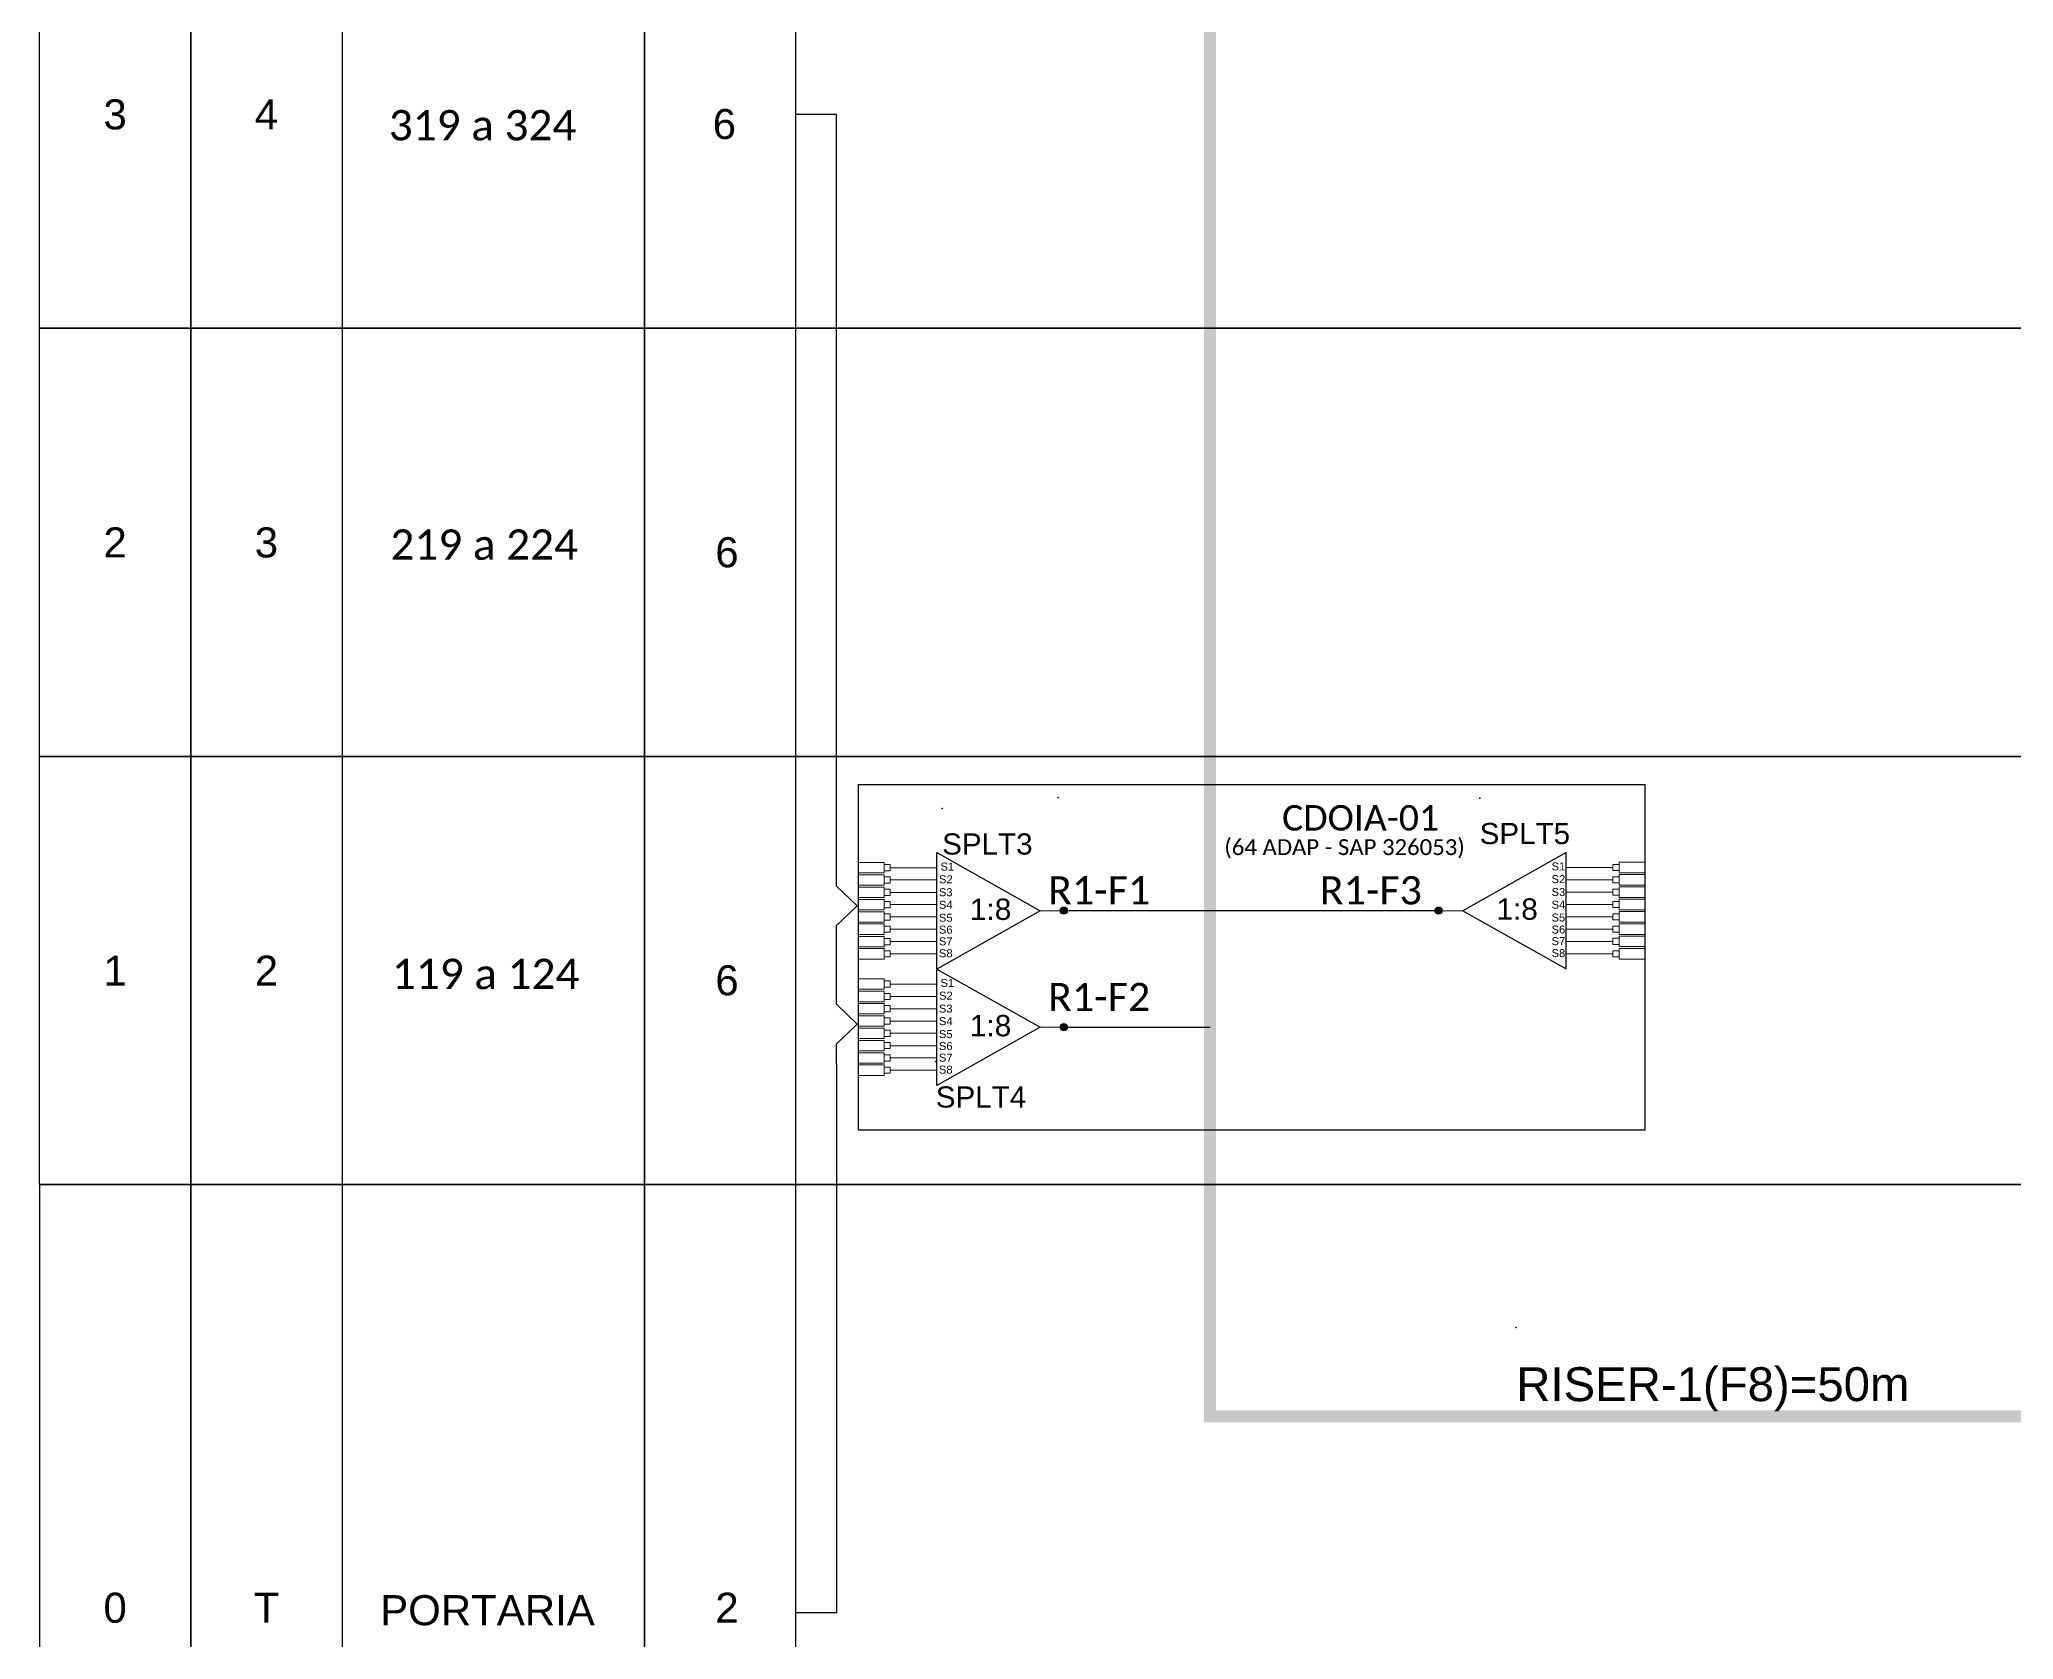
# Model space of a CAD drawing. Header units: metres. Extents: x -357 to 1409, y -312 to 282.
# Drawn here: x 2.1 to 122.9, y -232.3 to -134.4 of the extents above; entities that cross this region are included whole.
import ezdxf
from ezdxf.enums import TextEntityAlignment as Align

# ---------------------------------------------------------------- set-up
doc = ezdxf.new("R2010")
doc.units = ezdxf.units.M
doc.styles.add('ARIAL', font='arial.ttf')
doc.styles.add('WMF-Calibri0', font='calibri.ttf')

# ---------------------------------------------------------------- blocks, each defined once
blk = doc.blocks.new('SPLITTER_')
blk.add_point((0, 0))
at = {"style": 'ARIAL', "flags": 4}
blk.add_attdef('SPLT', (0, -3.261), '', height=1.5, dxfattribs=at)
blk = doc.blocks.new('A$C415C251F')
at = {"color": 3}
blk.add_point((0, 0), dxfattribs=at)
blk = doc.blocks.new('LEG_CDOIA8_C-SPLT_ESQ')
at = {"color": 3, "extrusion": (0, 0, -1), "xscale": -1, "zscale": -1}
blk.add_blockref('A$C415C251F', (0, 0), dxfattribs=at)
at = {"color": 1, "style": 'WMF-Calibri0', "flags": 4}
blk.add_attdef('CDO', (21.44, -2.61), '', height=2, dxfattribs=at)
blk.add_attdef('MODELO', text='', height=1.5, dxfattribs=at).set_placement((22.54, -4.54), align=Align.CENTER)
at = {"style": 'ARIAL', "flags": 4}
blk.add_attdef('SPLITAGEM', text='', height=1.5, dxfattribs=at).set_placement((18.61, -12.59), align=Align.CENTER)
blk = doc.blocks.new('SPLT_1-8_SC-APC_ESQ')
at = {"color": 3, "lineweight": 0}
for points in [[(2.41, -3.02), (0, -3.02)], [(2.41, -3.02), (2.41, -4)], [(2.99, -3.51), (7.37, -3.51)], [(2.41, -4), (0, -4)], [(2.41, -4.17), (0, -4.17)], [(2.41, -5.16), (0, -5.16)], [(2.41, -5.32), (0, -5.32)], [(2.41, -4.17), (2.41, -5.16)], [(2.41, -5.32), (2.41, -6.31)], [(7.37, -4.66), (2.99, -4.66)], [(2.41, -6.31), (0, -6.31)], [(2.41, -6.48), (0, -6.48)], [(2.41, -6.48), (2.41, -7.46)], [(7.37, -5.82), (2.99, -5.82)], [(7.37, -6.97), (2.99, -6.97)], [(2.41, -7.46), (0, -7.46)], [(2.41, -7.63), (0, -7.63)], [(2.41, -8.62), (0, -8.62)], [(2.41, -8.78), (0, -8.78)], [(2.41, -7.63), (2.41, -8.62)], [(2.41, -8.78), (2.41, -9.77)], [(7.37, -8.12), (2.99, -8.12)], [(2.41, -9.77), (0, -9.77)], [(2.41, -9.94), (0, -9.94)], [(2.41, -10.92), (0, -10.92)], [(2.41, -11.09), (0, -11.09)], [(2.41, -9.94), (2.41, -10.92)], [(2.41, -11.09), (2.41, -12.08)], [(7.37, -9.28), (2.99, -9.28)], [(7.37, -10.43), (2.99, -10.43)], [(2.41, -12.08), (0, -12.08)], [(7.37, -11.58), (2.99, -11.58)]]:
    blk.add_lwpolyline(points, dxfattribs=at)
for points in [[(2.99, -3.22), (2.41, -3.22), (2.41, -3.8), (2.99, -3.8)], [(2.99, -4.38), (2.41, -4.38), (2.41, -4.95), (2.99, -4.95)], [(2.99, -5.53), (2.41, -5.53), (2.41, -6.1), (2.99, -6.1)], [(2.99, -6.68), (2.41, -6.68), (2.41, -7.26), (2.99, -7.26)], [(2.99, -7.84), (2.41, -7.84), (2.41, -8.41), (2.99, -8.41)], [(2.99, -8.99), (2.41, -8.99), (2.41, -9.56), (2.99, -9.56)], [(2.99, -10.14), (2.41, -10.14), (2.41, -10.72), (2.99, -10.72)], [(2.99, -11.3), (2.41, -11.3), (2.41, -11.87), (2.99, -11.87)]]:
    blk.add_lwpolyline(points, close=True, dxfattribs=at)
at = {"color": 1}
blk.add_lwpolyline([(7.37, -2.1), (17.04, -7.55), (7.37, -13), (7.37, -2.1)], dxfattribs=at)
at = {"color": 1, "lineweight": 0}
blk.add_lwpolyline([(17.04, -7.55), (19.26, -7.55)], dxfattribs=at)
at = {"color": 1, "style": 'ARIAL'}
for s, height, p in [('S1', 0.75, (7.7, -3.78)), ('S3', 0.75, (7.55, -6.18)), ('S2', 0.75, (7.56, -4.97)), ('S4', 0.75, (7.55, -7.36)), ('1:8', 2, (10.45, -8.4)), ('S5', 0.75, (7.55, -8.57)), ('S6', 0.75, (7.55, -9.69)), ('S7', 0.75, (7.55, -10.78)), ('S8', 0.75, (7.55, -11.9))]:
    blk.add_text(s, height=height, dxfattribs=at).set_placement(p)
blk = doc.blocks.new('SPLT_1-8_SC-APC')
at = {"color": 1}
blk.add_lwpolyline([(-7.37, -2.1), (-17.04, -7.55), (-7.37, -13), (-7.37, -2.1)], dxfattribs=at)
at = {"color": 3, "lineweight": 0}
for points in [[(-2.99, -3.51), (-7.37, -3.51)], [(-2.41, -3.02), (-2.41, -4)], [(-2.41, -3.02), (0, -3.02)], [(-7.37, -4.66), (-2.99, -4.66)], [(-2.41, -4), (0, -4)], [(-2.41, -4.17), (-2.41, -5.16)], [(-2.41, -4.17), (0, -4.17)], [(-2.41, -5.16), (0, -5.16)], [(-2.41, -5.32), (-2.41, -6.31)], [(-2.41, -5.32), (0, -5.32)], [(-7.37, -5.82), (-2.99, -5.82)], [(-7.37, -6.97), (-2.99, -6.97)], [(-2.41, -6.31), (0, -6.31)], [(-2.41, -6.48), (-2.41, -7.46)], [(-2.41, -6.48), (0, -6.48)], [(-7.37, -8.12), (-2.99, -8.12)], [(-2.41, -7.46), (0, -7.46)], [(-2.41, -7.63), (-2.41, -8.62)], [(-2.41, -7.63), (0, -7.63)], [(-2.41, -8.62), (0, -8.62)], [(-2.41, -8.78), (-2.41, -9.77)], [(-2.41, -8.78), (0, -8.78)], [(-7.37, -9.28), (-2.99, -9.28)], [(-7.37, -10.43), (-2.99, -10.43)], [(-2.41, -9.77), (0, -9.77)], [(-2.41, -9.94), (-2.41, -10.92)], [(-2.41, -9.94), (0, -9.94)], [(-2.41, -10.92), (0, -10.92)], [(-2.41, -11.09), (-2.41, -12.08)], [(-2.41, -11.09), (0, -11.09)], [(-7.37, -11.58), (-2.99, -11.58)], [(-2.41, -12.08), (0, -12.08)]]:
    blk.add_lwpolyline(points, dxfattribs=at)
for points in [[(-2.99, -3.22), (-2.41, -3.22), (-2.41, -3.8), (-2.99, -3.8)], [(-2.99, -4.38), (-2.41, -4.38), (-2.41, -4.95), (-2.99, -4.95)], [(-2.99, -5.53), (-2.41, -5.53), (-2.41, -6.1), (-2.99, -6.1)], [(-2.99, -6.68), (-2.41, -6.68), (-2.41, -7.26), (-2.99, -7.26)], [(-2.99, -7.84), (-2.41, -7.84), (-2.41, -8.41), (-2.99, -8.41)], [(-2.99, -8.99), (-2.41, -8.99), (-2.41, -9.56), (-2.99, -9.56)], [(-2.99, -10.14), (-2.41, -10.14), (-2.41, -10.72), (-2.99, -10.72)], [(-2.99, -11.3), (-2.41, -11.3), (-2.41, -11.87), (-2.99, -11.87)]]:
    blk.add_lwpolyline(points, close=True, dxfattribs=at)
at = {"color": 1, "lineweight": 0}
blk.add_lwpolyline([(-17.04, -7.55), (-19.26, -7.55)], dxfattribs=at)
at = {"color": 1, "style": 'ARIAL'}
for s, height, p in [('S1', 0.75, (-8.74, -3.78)), ('S2', 0.75, (-8.74, -4.97)), ('S3', 0.75, (-8.74, -6.18)), ('1:8', 2, (-13.91, -8.4)), ('S4', 0.75, (-8.74, -7.36)), ('S5', 0.75, (-8.74, -8.57)), ('S6', 0.75, (-8.74, -9.69)), ('S7', 0.75, (-8.74, -10.78)), ('S8', 0.75, (-8.74, -11.9))]:
    blk.add_text(s, height=height, dxfattribs=at).set_placement(p)

msp = doc.modelspace()

# ---------------------------------------------------------------- hatches: boundary and pattern name
h = msp.add_hatch(color=3)
h.dxf.hatch_style = 1
edge = h.paths.add_edge_path()
edge.add_arc((64.82, -187.7), 0.221, 0, 360)
h = msp.add_hatch(color=3)
h.dxf.hatch_style = 1
edge = h.paths.add_edge_path()
edge.add_arc((87.76, -187.7), 0.221, 0, 360)
h = msp.add_hatch(color=3)
h.dxf.hatch_style = 1
edge = h.paths.add_edge_path()
edge.add_arc((64.82, -194.83), 0.221, 0, 360)

# ---------------------------------------------------------------- linework, layer by layer
for p, q in [((2.12, -178.27), (11.38, -178.27)), ((2.12, -204.46), (2.12, -178.27)), ((11.38, -178.27), (11.38, -204.46)), ((11.38, -178.27), (20.64, -178.27)), ((11.38, -204.46), (11.38, -178.27)), ((20.64, -178.27), (20.64, -204.46)), ((39.15, -178.27), (20.64, -178.27)), ((20.64, -178.27), (20.64, -204.46)), ((39.15, -204.46), (39.15, -178.27)), ((48.41, -178.27), (39.15, -178.27)), ((39.15, -178.27), (39.15, -204.46)), ((48.41, -178.27), (427.68, -178.27)), ((48.41, -204.46), (48.41, -178.27)), ((48.41, -204.46), (48.41, -178.27)), ((11.38, -204.46), (2.12, -204.46)), ((2.12, -204.46), (11.38, -204.46)), ((20.64, -204.46), (11.38, -204.46)), ((11.38, -204.46), (20.64, -204.46)), ((11.38, -204.46), (11.38, -256.85)), ((11.38, -256.85), (11.38, -204.46)), ((20.64, -204.46), (39.15, -204.46)), ((39.15, -204.46), (20.64, -204.46)), ((20.64, -204.46), (20.64, -256.85)), ((20.64, -204.46), (20.64, -256.85)), ((39.15, -204.46), (48.41, -204.46)), ((48.41, -204.46), (39.15, -204.46)), ((39.15, -256.85), (39.15, -204.46)), ((39.15, -204.46), (39.15, -256.85)), ((427.68, -204.46), (48.41, -204.46)), ((48.41, -204.46), (206.43, -204.46)), ((48.41, -256.85), (48.41, -204.46)), ((48.41, -256.85), (48.41, -204.46))]:
    msp.add_line(p, q)
at = {"color": 5, "const_width": 0.726}
for points in [[(73.77, -194.83), (73.77, -83.14)], [(205.65, -222.83), (205.65, -218.64), (73.77, -218.64), (73.77, -194.83)]]:
    msp.add_lwpolyline(points, dxfattribs=at)
for points in [[(2.12, -125.88), (11.38, -125.88), (11.38, -152.07), (2.12, -152.07)], [(11.38, -125.88), (20.64, -125.88), (20.64, -152.07), (11.38, -152.07)], [(39.15, -125.88), (20.64, -125.88), (20.64, -152.07), (39.15, -152.07)], [(48.41, -125.88), (39.15, -125.88), (39.15, -152.07), (48.41, -152.07)], [(48.41, -125.88), (427.68, -125.88), (427.68, -152.07), (48.41, -152.07)], [(2.12, -152.07), (11.38, -152.07), (11.38, -178.27), (2.12, -178.27)], [(11.38, -152.07), (20.64, -152.07), (20.64, -178.27), (11.38, -178.27)], [(39.15, -152.07), (20.64, -152.07), (20.64, -178.27), (39.15, -178.27)], [(48.41, -152.07), (39.15, -152.07), (39.15, -178.27), (48.41, -178.27)], [(48.41, -152.07), (427.68, -152.07), (427.68, -178.27), (48.41, -178.27)]]:
    msp.add_lwpolyline(points, close=True)
at = {"color": 3}
for points in [[(50.91, -186.2), (50.91, -138.98), (48.41, -138.98)], [(50.91, -193.43), (50.91, -188.61), (52.17, -187.41), (50.91, -186.2), (50.91, -186.2)], [(50.91, -197.07), (50.91, -195.84), (52.17, -194.64), (50.91, -193.43), (50.91, -193.43)], [(50.91, -197.07), (50.91, -230.66), (48.41, -230.66)]]:
    msp.add_lwpolyline(points, dxfattribs=at)
at = {"color": 1}
for points in [[(95.29, -201.13), (52.24, -201.13), (52.24, -179.98), (95.29, -179.98)], [(95.29, -179.98), (100.38, -179.98), (100.38, -201.13), (95.29, -201.13)]]:
    msp.add_lwpolyline(points, dxfattribs=at)
at = {"color": 5}
for points in [[(65.04, -187.7), (87.8, -187.7)], [(64.82, -194.83), (73.77, -194.83)]]:
    msp.add_lwpolyline(points, dxfattribs=at)
msp.add_lwpolyline([(2.12, -204.46), (2.12, -256.85)])
at = {"color": 3}
for centre in [(64.82, -187.7), (87.76, -187.7), (64.82, -194.83)]:
    msp.add_circle(centre, 0.221, dxfattribs=at)

# ---------------------------------------------------------------- block references
ref = msp.add_blockref('LEG_CDOIA8_C-SPLT_ESQ', (64.47, -180.77), dxfattribs=dict(at, xscale=0.7776000000001768, yscale=0.7776000000001768, zscale=0.7776000000001768))
ref.add_attrib('CDO', 'CDOIA-01', (78.18, -182.8), dxfattribs={"color": 1, "height": 1.555, "style": 'WMF-Calibri0'})
ref.add_attrib('MODELO', '(64 ADAP - SAP 326053)', dxfattribs={"color": 1, "height": 0.972, "style": 'WMF-Calibri0'}).set_placement((82, -184.3), align=Align.CENTER)
ref = msp.add_blockref('SPLITTER_', (90.27, -180.81), dxfattribs=dict(xscale=0.8640000000001964, yscale=0.8640000000001964, zscale=0.8640000000001964))
ref.add_attrib('SPLT', 'SPLT5', (90.27, -183.63), dxfattribs={"height": 1.296, "style": 'ARIAL'})
ref = msp.add_blockref('SPLITTER_', (57.37, -181.45), dxfattribs=dict(xscale=0.8640000000001964, yscale=0.8640000000001964, zscale=0.8640000000001964))
ref.add_attrib('SPLT', 'SPLT3', (57.37, -184.27), dxfattribs={"height": 1.296, "style": 'ARIAL'})
at = {"xscale": 0.6531839999997474, "yscale": 0.6531839999997474, "zscale": 0.6531839999997474}
for p in [(52.24, -182.78), (52.24, -189.9)]:
    msp.add_blockref('SPLT_1-8_SC-APC_ESQ', p, dxfattribs=at)
at = {"color": 3, "xscale": 0.6531839999997574, "yscale": 0.6531839999997574, "zscale": 0.6531839999997574}
msp.add_blockref('SPLT_1-8_SC-APC', (100.38, -182.77), dxfattribs=at)
ref = msp.add_blockref('SPLITTER_', (56.98, -196.93), dxfattribs=dict(xscale=0.8640000000001964, yscale=0.8640000000001964, zscale=0.8640000000001964))
ref.add_attrib('SPLT', 'SPLT4', (56.98, -199.75), dxfattribs={"height": 1.296, "style": 'ARIAL'})
at = {"color": 5}
ref = msp.add_blockref('SPLITTER_', (92.51, -213.2), dxfattribs=dict(at, xscale=1.382400000000314, yscale=1.382400000000314, zscale=1.382400000000314))
ref.add_attrib('SPLT', 'RISER-1(F8)=50m', (92.51, -217.71), dxfattribs={"color": 5, "height": 2.0736, "style": 'ARIAL'})

# ---------------------------------------------------------------- texts
at = {"style": 'WMF-Calibri0'}
for s, p in [('319 a 324', (23.5, -140.57)), ('219 a 224', (23.6, -166.23)), ('119 a 124', (23.69, -192.5))]:
    msp.add_text(s, height=1.854, dxfattribs=at).set_placement(p)
at = {"color": 5, "style": 'WMF-Calibri0'}
for s, p in [('R1-F1', (63.85, -187.32)), ('R1-F3', (80.48, -187.32)), ('R1-F2', (63.85, -193.85))]:
    msp.add_text(s, height=1.728, dxfattribs=at).set_placement(p)
at = {"style": 'ARIAL', "flags": 12}
for tag, text, p in [('3', 'XX', (6.75, -138.98)), ('4', 'XX', (16.01, -138.98)), ('6', 'XX', (44.04, -139.57)), ('2', 'XX', (6.75, -165.17)), ('3', 'XX', (16.01, -165.17)), ('6', 'XX', (44.2, -165.77)), ('1', 'XX', (6.75, -191.37)), ('2', 'XX', (16.01, -191.37)), ('6', 'XX', (44.2, -191.96)), ('0', '0', (6.75, -230.35)), ('T', 'XX', (16.01, -230.35)), ('PORTARIA', 'XX', (29.54, -230.5)), ('2', 'XX', (44.2, -230.35))]:
    msp.add_attdef(tag, text=text, height=1.84, dxfattribs=at).set_placement(p, align=Align.MIDDLE_CENTER)

doc.saveas('drawing.dxf')
